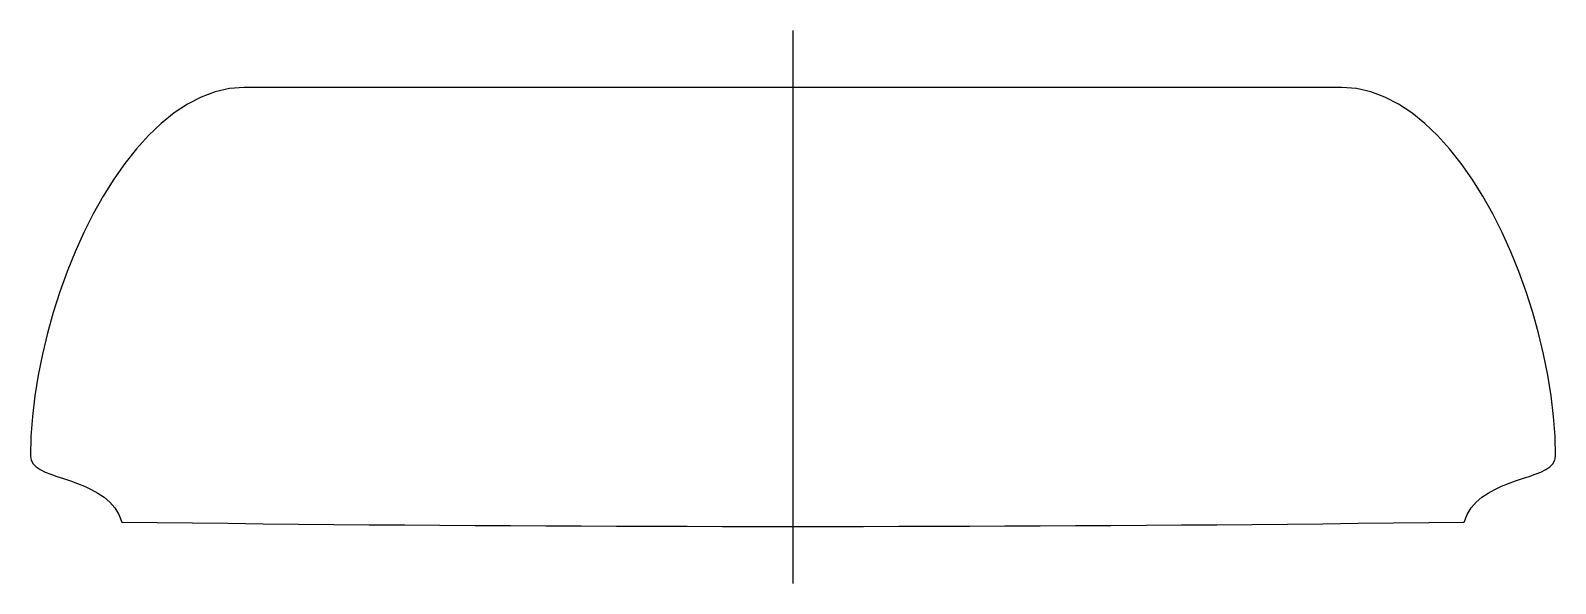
# Model space of a CAD drawing. Header units: metres. Extents: x -267 to 267, y -20 to 174.
import ezdxf

# ---------------------------------------------------------------- set-up
doc = ezdxf.new("R2010")
doc.units = ezdxf.units.M

msp = doc.modelspace()

# ---------------------------------------------------------------- linework, layer by layer
at = {"layer": 'CUT'}
for p, q in [((-207.3029, 150.4604), (-212.1011, 147.9847)), ((-202.3927, 152.2802), (-207.3029, 150.4604)), ((-197.382, 153.4025), (-202.3927, 152.2802)), ((-192.2819, 153.7858), (-197.382, 153.4025)), ((-182.6678, 153.7858), (-192.2819, 153.7858)), ((-173.0537, 153.7858), (-182.6678, 153.7858)), ((-163.4396, 153.7858), (-173.0537, 153.7858)), ((-153.8255, 153.7858), (-163.4396, 153.7858)), ((-144.2115, 153.7858), (-153.8255, 153.7858)), ((-134.5974, 153.7858), (-144.2115, 153.7858)), ((-124.9833, 153.7858), (-134.5974, 153.7858)), ((-115.3692, 153.7858), (-124.9833, 153.7858)), ((-105.7551, 153.7858), (-115.3692, 153.7858)), ((-96.141, 153.7858), (-105.7551, 153.7858)), ((-86.5269, 153.7858), (-96.141, 153.7858)), ((-76.9128, 153.7858), (-86.5269, 153.7858)), ((-67.2987, 153.7858), (-76.9128, 153.7858)), ((-57.6846, 153.7858), (-67.2987, 153.7858)), ((-48.0705, 153.7858), (-57.6846, 153.7858)), ((-38.4564, 153.7858), (-48.0705, 153.7858)), ((-28.8423, 153.7858), (-38.4564, 153.7858)), ((-19.2282, 153.7858), (-28.8423, 153.7858)), ((-9.6141, 153.7858), (-19.2282, 153.7858)), ((0, 153.7858), (-9.6141, 153.7858)), ((9.6141, 153.7858), (0, 153.7858)), ((0, 153.7858), (0, 153.7858)), ((19.2282, 153.7858), (9.6141, 153.7858)), ((28.8423, 153.7858), (19.2282, 153.7858)), ((38.4564, 153.7858), (28.8423, 153.7858)), ((48.0705, 153.7858), (38.4564, 153.7858)), ((57.6846, 153.7858), (48.0705, 153.7858)), ((67.2987, 153.7858), (57.6846, 153.7858)), ((76.9128, 153.7858), (67.2987, 153.7858)), ((86.5269, 153.7858), (76.9128, 153.7858)), ((96.141, 153.7858), (86.5269, 153.7858)), ((105.7551, 153.7858), (96.141, 153.7858)), ((115.3692, 153.7858), (105.7551, 153.7858)), ((124.9833, 153.7858), (115.3692, 153.7858)), ((134.5974, 153.7858), (124.9833, 153.7858)), ((144.2115, 153.7858), (134.5974, 153.7858)), ((153.8255, 153.7858), (144.2115, 153.7858)), ((163.4396, 153.7858), (153.8255, 153.7858)), ((173.0537, 153.7858), (163.4396, 153.7858)), ((182.6678, 153.7858), (173.0537, 153.7858)), ((192.2819, 153.7858), (182.6678, 153.7858)), ((197.382, 153.4025), (192.2819, 153.7858)), ((202.3927, 152.2802), (197.382, 153.4025)), ((207.3029, 150.4604), (202.3927, 152.2802)), ((212.1011, 147.9847), (207.3029, 150.4604)), ((-216.776, 144.8944), (-221.3162, 141.2311)), ((-212.1011, 147.9847), (-216.776, 144.8944)), ((216.776, 144.8944), (212.1011, 147.9847)), ((221.3162, 141.2311), (216.776, 144.8944)), ((-221.3162, 141.2311), (-225.7103, 137.0363)), ((225.7103, 137.0363), (221.3162, 141.2311)), ((-225.7103, 137.0363), (-229.947, 132.3515)), ((229.947, 132.3515), (225.7103, 137.0363)), ((-229.947, 132.3515), (-234.015, 127.2181)), ((234.015, 127.2181), (229.947, 132.3515)), ((-234.015, 127.2181), (-237.9028, 121.6777)), ((237.9028, 121.6777), (234.015, 127.2181)), ((-237.9028, 121.6777), (-241.5992, 115.7717)), ((241.5992, 115.7717), (237.9028, 121.6777)), ((-241.5992, 115.7717), (-245.0927, 109.5416)), ((245.0927, 109.5416), (241.5992, 115.7717)), ((-245.0927, 109.5416), (-248.372, 103.029)), ((248.372, 103.029), (245.0927, 109.5416)), ((-248.372, 103.029), (-251.4258, 96.2753)), ((251.4258, 96.2753), (248.372, 103.029)), ((-251.4258, 96.2753), (-254.2426, 89.3219)), ((254.2426, 89.3219), (251.4258, 96.2753)), ((-254.2426, 89.3219), (-256.8111, 82.2105)), ((256.8111, 82.2105), (254.2426, 89.3219)), ((-256.8111, 82.2105), (-259.12, 74.9824)), ((259.12, 74.9824), (256.8111, 82.2105)), ((-259.12, 74.9824), (-261.1579, 67.6792)), ((261.1579, 67.6792), (259.12, 74.9824)), ((-261.1579, 67.6792), (-262.9135, 60.3424)), ((262.9135, 60.3424), (261.1579, 67.6792)), ((-262.9135, 60.3424), (-264.3753, 53.0134)), ((264.3753, 53.0134), (262.9135, 60.3424)), ((-264.3753, 53.0134), (-265.532, 45.7337)), ((265.532, 45.7337), (264.3753, 53.0134)), ((-265.532, 45.7337), (-266.3724, 38.5449)), ((266.3724, 38.5449), (265.532, 45.7337)), ((-266.3724, 38.5449), (-266.8849, 31.4884)), ((266.8849, 31.4884), (266.3724, 38.5449)), ((-266.8849, 31.4884), (-267.0582, 24.6057)), ((267.0582, 24.6057), (266.8849, 31.4884)), ((-267.0582, 24.6057), (-266.8205, 23.1768)), ((-266.8205, 23.1768), (-266.14, 21.9422)), ((-266.14, 21.9422), (-265.0656, 20.8688)), ((265.0656, 20.8688), (266.14, 21.9422)), ((266.14, 21.9422), (266.8205, 23.1768)), ((266.8205, 23.1768), (267.0582, 24.6057)), ((-265.0656, 20.8688), (-263.6465, 19.9234)), ((-263.6465, 19.9234), (-261.9315, 19.0727)), ((-261.9315, 19.0727), (-259.9697, 18.2837)), ((-259.9697, 18.2837), (-257.8101, 17.5232)), ((-257.8101, 17.5232), (-255.5017, 16.7579)), ((-255.5017, 16.7579), (-253.0935, 15.9548)), ((253.0935, 15.9548), (255.5017, 16.7579)), ((255.5017, 16.7579), (257.8101, 17.5232)), ((257.8101, 17.5232), (259.9697, 18.2837)), ((259.9697, 18.2837), (261.9315, 19.0727)), ((261.9315, 19.0727), (263.6465, 19.9234)), ((263.6465, 19.9234), (265.0656, 20.8688)), ((-253.0935, 15.9548), (-250.6344, 15.0807)), ((-250.6344, 15.0807), (-248.1735, 14.1023)), ((-248.1735, 14.1023), (-245.7597, 12.9865)), ((-245.7597, 12.9865), (-243.4421, 11.7001)), ((-243.4421, 11.7001), (-241.2696, 10.21)), ((241.2696, 10.21), (243.4421, 11.7001)), ((243.4421, 11.7001), (245.7597, 12.9865)), ((245.7597, 12.9865), (248.1735, 14.1023)), ((248.1735, 14.1023), (250.6344, 15.0807)), ((250.6344, 15.0807), (253.0935, 15.9548)), ((-241.2696, 10.21), (-239.2913, 8.483)), ((-239.2913, 8.483), (-237.5562, 6.4859)), ((-237.5562, 6.4859), (-236.1131, 4.1856)), ((236.1131, 4.1856), (237.5562, 6.4859)), ((237.5562, 6.4859), (239.2913, 8.483)), ((239.2913, 8.483), (241.2696, 10.21)), ((-236.1131, 4.1856), (-235.0113, 1.5488)), ((-235.0113, 1.5488), (-222.6422, 1.3901)), ((-222.6422, 1.3901), (-210.2732, 1.2399)), ((-210.2732, 1.2399), (-197.9042, 1.0983)), ((-197.9042, 1.0983), (-185.5352, 0.9653)), ((-185.5352, 0.9653), (-173.1662, 0.8409)), ((-173.1662, 0.8409), (-160.7972, 0.7251)), ((-160.7972, 0.7251), (-148.4282, 0.6178)), ((-148.4282, 0.6178), (-136.0591, 0.5191)), ((-136.0591, 0.5191), (-123.6901, 0.429)), ((-123.6901, 0.429), (-111.3211, 0.3475)), ((-111.3211, 0.3475), (-98.9521, 0.2746)), ((-98.9521, 0.2746), (-86.5831, 0.2102)), ((-86.5831, 0.2102), (-74.2141, 0.1545)), ((-74.2141, 0.1545), (-61.8451, 0.1073)), ((-61.8451, 0.1073), (-49.4761, 0.0686)), ((-49.4761, 0.0686), (-37.107, 0.0386)), ((-37.107, 0.0386), (-24.738, 0.0172)), ((-24.738, 0.0172), (-12.369, 0.0043)), ((-12.369, 0.0043), (0, 0)), ((0, 0), (12.369, 0.0043)), ((0, 0), (0, 0)), ((12.369, 0.0043), (24.738, 0.0172)), ((24.738, 0.0172), (37.107, 0.0386)), ((37.107, 0.0386), (49.4761, 0.0686)), ((49.4761, 0.0686), (61.8451, 0.1073)), ((61.8451, 0.1073), (74.2141, 0.1545)), ((74.2141, 0.1545), (86.5831, 0.2102)), ((86.5831, 0.2102), (98.9521, 0.2746)), ((98.9521, 0.2746), (111.3211, 0.3475)), ((111.3211, 0.3475), (123.6901, 0.429)), ((123.6901, 0.429), (136.0591, 0.5191)), ((136.0591, 0.5191), (148.4282, 0.6178)), ((148.4282, 0.6178), (160.7972, 0.7251)), ((160.7972, 0.7251), (173.1662, 0.8409)), ((173.1662, 0.8409), (185.5352, 0.9653)), ((185.5352, 0.9653), (197.9042, 1.0983)), ((197.9042, 1.0983), (210.2732, 1.2399)), ((210.2732, 1.2399), (222.6422, 1.3901)), ((222.6422, 1.3901), (235.0113, 1.5488)), ((235.0113, 1.5488), (236.1131, 4.1856))]:
    msp.add_line(p, q, dxfattribs=at)
at = {"layer": 'REG'}
msp.add_line((0, -20), (0, 173.7858), dxfattribs=at)

doc.saveas('drawing.dxf')
